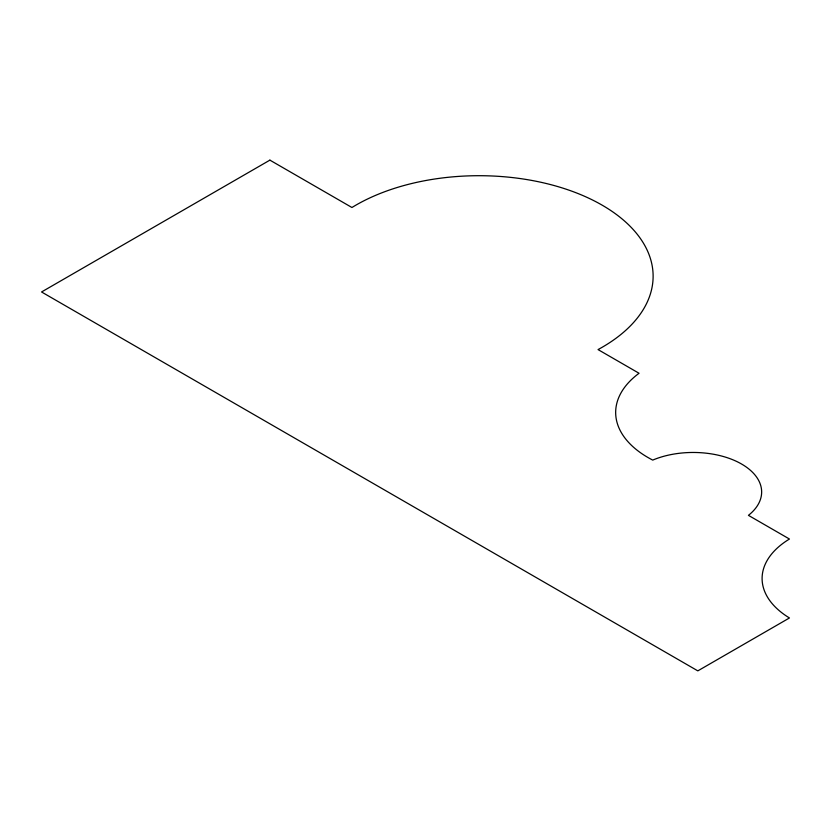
<?xml version="1.0" encoding="UTF-8"?>
<svg xmlns="http://www.w3.org/2000/svg" width="831" height="831" viewBox="0 0 831 831"><rect width="100%" height="100%" fill="white"/><g stroke="black" fill="none" stroke-linecap="round" stroke-linejoin="round"><path stroke-width="1.25" d="M269.898 160.134L41.55 291.972L697.822 670.866L789.45 617.963A99.128 57.225 0 0 1 789.45 539.028L748.43 515.345A68.485 39.535 0 0 0 741.595 464.041A68.485 39.535 0 0 0 652.73 460.094A110.305 63.686 0 0 1 639.049 373.264L598.04 349.581A174.115 100.52 0 0 0 602.122 205.143A174.115 100.52 0 0 0 351.939 207.501L269.898 160.134"/></g></svg>
